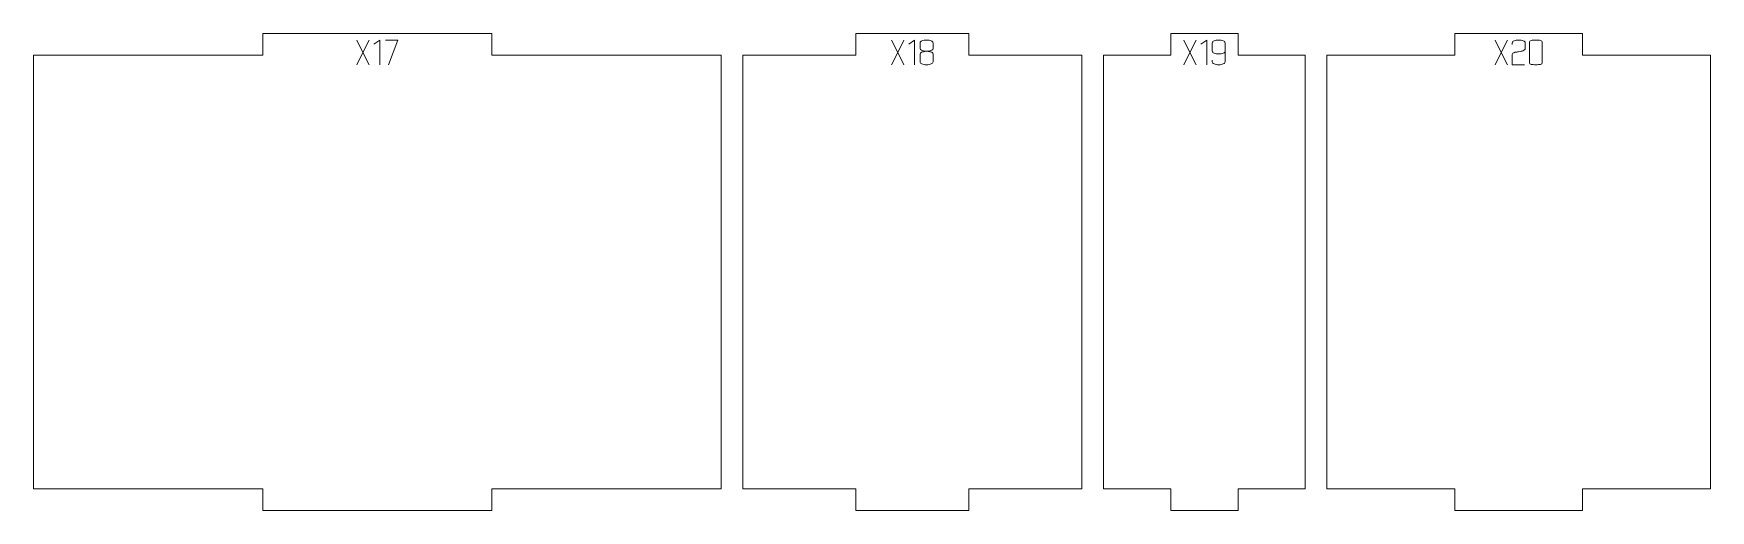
# Model space of a CAD drawing. Header units: centimetres. Extents: x -249 to 275, y -506 to 461.
# Drawn here: x 140.13 to 163.32, y -339.21 to -332.61 of the extents above; entities that cross this region are included whole.
import ezdxf

# ---------------------------------------------------------------- set-up
doc = ezdxf.new("R2010")
doc.units = ezdxf.units.CM
doc.header["$MEASUREMENT"] = 0
doc.layers.add('Capa 1', color=7, linetype='Continuous')

msp = doc.modelspace()

# ---------------------------------------------------------------- linework, layer by layer
at = {"layer": 'Capa 1', "color": 1, "lineweight": 9}
for points in [[(140.13027, -332.90868), (140.13027, -332.90868), (140.13027, -338.90868), (140.13027, -338.90868), (140.13027, -338.90868), (143.30004, -338.90868), (143.30004, -338.90868), (143.30004, -338.90868), (143.30004, -339.20868), (143.30004, -339.20868), (143.30004, -339.20868), (146.46981, -339.20868), (146.46981, -339.20868), (146.46981, -339.20868), (146.46981, -338.90868), (146.46981, -338.90868), (146.46981, -338.90868), (149.63959, -338.90868), (149.63959, -338.90868), (149.63959, -338.90868), (149.63959, -332.90868), (149.63959, -332.90868), (149.63959, -332.90868), (146.46981, -332.90868), (146.46981, -332.90868), (146.46981, -332.90868), (146.46981, -332.60868), (146.46981, -332.60868), (146.46981, -332.60868), (143.30004, -332.60868), (143.30004, -332.60868), (143.30004, -332.60868), (143.30004, -332.90868), (143.30004, -332.90868), (143.30004, -332.90868), (140.13027, -332.90868), (140.13027, -332.90868)], [(149.93959, -332.90868), (149.93959, -332.90868), (149.93959, -338.90868), (149.93959, -338.90868), (149.93959, -338.90868), (151.50306, -338.90868), (151.50306, -338.90868), (151.50306, -338.90868), (151.50306, -339.20868), (151.50306, -339.20868), (151.50306, -339.20868), (153.06654, -339.20868), (153.06654, -339.20868), (153.06654, -339.20868), (153.06654, -338.90868), (153.06654, -338.90868), (153.06654, -338.90868), (154.63002, -338.90868), (154.63002, -338.90868), (154.63002, -338.90868), (154.63002, -332.90868), (154.63002, -332.90868), (154.63002, -332.90868), (153.06654, -332.90868), (153.06654, -332.90868), (153.06654, -332.90868), (153.06654, -332.60868), (153.06654, -332.60868), (153.06654, -332.60868), (151.50306, -332.60868), (151.50306, -332.60868), (151.50306, -332.60868), (151.50306, -332.90868), (151.50306, -332.90868), (151.50306, -332.90868), (149.93959, -332.90868), (149.93959, -332.90868)], [(154.93002, -332.90868), (154.93002, -332.90868), (154.93002, -338.90868), (154.93002, -338.90868), (154.93002, -338.90868), (155.86012, -338.90868), (155.86012, -338.90868), (155.86012, -338.90868), (155.86012, -339.20868), (155.86012, -339.20868), (155.86012, -339.20868), (156.79022, -339.20868), (156.79022, -339.20868), (156.79022, -339.20868), (156.79022, -338.90868), (156.79022, -338.90868), (156.79022, -338.90868), (157.72033, -338.90868), (157.72033, -338.90868), (157.72033, -338.90868), (157.72033, -332.90868), (157.72033, -332.90868), (157.72033, -332.90868), (156.79022, -332.90868), (156.79022, -332.90868), (156.79022, -332.90868), (156.79022, -332.60868), (156.79022, -332.60868), (156.79022, -332.60868), (155.86012, -332.60868), (155.86012, -332.60868), (155.86012, -332.60868), (155.86012, -332.90868), (155.86012, -332.90868), (155.86012, -332.90868), (154.93002, -332.90868), (154.93002, -332.90868)], [(158.02033, -332.90868), (158.02033, -332.90868), (158.02033, -338.90868), (158.02033, -338.90868), (158.02033, -338.90868), (159.78847, -338.90868), (159.78847, -338.90868), (159.78847, -338.90868), (159.78847, -339.20868), (159.78847, -339.20868), (159.78847, -339.20868), (161.55661, -339.20868), (161.55661, -339.20868), (161.55661, -339.20868), (161.55661, -338.90868), (161.55661, -338.90868), (161.55661, -338.90868), (163.32475, -338.90868), (163.32475, -338.90868), (163.32475, -338.90868), (163.32475, -332.90868), (163.32475, -332.90868), (163.32475, -332.90868), (161.55661, -332.90868), (161.55661, -332.90868), (161.55661, -332.90868), (161.55661, -332.60868), (161.55661, -332.60868), (161.55661, -332.60868), (159.78847, -332.60868), (159.78847, -332.60868), (159.78847, -332.60868), (159.78847, -332.90868), (159.78847, -332.90868), (159.78847, -332.90868), (158.02033, -332.90868), (158.02033, -332.90868)]]:
    msp.add_open_spline(points, degree=3, knots=[0, 0, 0, 0, 0.08333333, 0.08333333, 0.08333333, 0.16666667, 0.16666667, 0.16666667, 0.25, 0.25, 0.25, 0.33333333, 0.33333333, 0.33333333, 0.41666667, 0.41666667, 0.41666667, 0.5, 0.5, 0.5, 0.58333333, 0.58333333, 0.58333333, 0.66666667, 0.66666667, 0.66666667, 0.75, 0.75, 0.75, 0.83333333, 0.83333333, 0.83333333, 0.91666667, 0.91666667, 0.91666667, 1, 1, 1, 1], dxfattribs=at)
at = {"layer": 'Capa 1', "color": 114, "lineweight": 9}
for points, knots in [([(144.68688, -332.87009), (144.68688, -332.87009), (144.77233, -333.04048), (144.77233, -333.04048), (144.77233, -333.04048), (144.68688, -332.87009), (144.68688, -332.87009), (144.68688, -332.87009), (144.60144, -333.04048), (144.60144, -333.04048), (144.60144, -333.04048), (144.68688, -332.87009), (144.68688, -332.87009), (144.68688, -332.87009), (144.60144, -332.6997), (144.60144, -332.6997), (144.60144, -332.6997), (144.68688, -332.87009), (144.68688, -332.87009), (144.68688, -332.87009), (144.77233, -332.6997), (144.77233, -332.6997), (144.77233, -332.6997), (144.68688, -332.87009), (144.68688, -332.87009)], [0, 0, 0, 0, 0.125, 0.125, 0.125, 0.25, 0.25, 0.25, 0.375, 0.375, 0.375, 0.5, 0.5, 0.5, 0.625, 0.625, 0.625, 0.75, 0.75, 0.75, 0.875, 0.875, 0.875, 1, 1, 1, 1]), ([(144.9205, -332.6992), (144.9205, -332.6992), (144.83851, -332.756), (144.83851, -332.756), (144.83851, -332.756), (144.9205, -332.6992), (144.9205, -332.6992), (144.9205, -332.6992), (144.9205, -333.04048), (144.9205, -333.04048), (144.9205, -333.04048), (144.9205, -332.6992), (144.9205, -332.6992)], [0, 0, 0, 0, 0.25, 0.25, 0.25, 0.5, 0.5, 0.5, 0.75, 0.75, 0.75, 1, 1, 1, 1]), ([(145.03804, -333.04048), (145.03804, -333.04048), (145.16842, -332.6997), (145.16842, -332.6997), (145.16842, -332.6997), (144.99655, -332.6997), (144.99655, -332.6997), (144.99655, -332.6997), (145.16842, -332.6997), (145.16842, -332.6997), (145.16842, -332.6997), (145.03804, -333.04048), (145.03804, -333.04048)], [0, 0, 0, 0, 0.25, 0.25, 0.25, 0.5, 0.5, 0.5, 0.75, 0.75, 0.75, 1, 1, 1, 1]), ([(152.08379, -332.87009), (152.08379, -332.87009), (152.16924, -333.04048), (152.16924, -333.04048), (152.16924, -333.04048), (152.08379, -332.87009), (152.08379, -332.87009), (152.08379, -332.87009), (151.99835, -333.04048), (151.99835, -333.04048), (151.99835, -333.04048), (152.08379, -332.87009), (152.08379, -332.87009), (152.08379, -332.87009), (151.99835, -332.6997), (151.99835, -332.6997), (151.99835, -332.6997), (152.08379, -332.87009), (152.08379, -332.87009), (152.08379, -332.87009), (152.16924, -332.6997), (152.16924, -332.6997), (152.16924, -332.6997), (152.08379, -332.87009), (152.08379, -332.87009)], [0, 0, 0, 0, 0.125, 0.125, 0.125, 0.25, 0.25, 0.25, 0.375, 0.375, 0.375, 0.5, 0.5, 0.5, 0.625, 0.625, 0.625, 0.75, 0.75, 0.75, 0.875, 0.875, 0.875, 1, 1, 1, 1]), ([(152.31741, -332.6992), (152.31741, -332.6992), (152.23542, -332.756), (152.23542, -332.756), (152.23542, -332.756), (152.31741, -332.6992), (152.31741, -332.6992), (152.31741, -332.6992), (152.31741, -333.04048), (152.31741, -333.04048), (152.31741, -333.04048), (152.31741, -332.6992), (152.31741, -332.6992)], [0, 0, 0, 0, 0.25, 0.25, 0.25, 0.5, 0.5, 0.5, 0.75, 0.75, 0.75, 1, 1, 1, 1]), ([(152.39346, -332.81774), (152.39346, -332.8263), (152.39955, -332.83403), (152.41173, -332.84095), (152.42392, -332.84786), (152.44746, -332.85247), (152.48236, -332.85478), (152.51726, -332.85247), (152.5408, -332.84786), (152.55299, -332.84095), (152.56517, -332.83403), (152.57126, -332.8263), (152.57126, -332.81774), (152.57126, -332.81774), (152.57126, -332.73773), (152.57126, -332.73773), (152.57126, -332.72719), (152.56278, -332.71822), (152.54583, -332.71081), (152.52887, -332.7034), (152.50771, -332.6997), (152.48236, -332.6997), (152.45701, -332.6997), (152.43585, -332.7034), (152.4189, -332.71081), (152.40194, -332.71822), (152.39346, -332.72719), (152.39346, -332.73773), (152.39346, -332.73773), (152.39346, -332.81774), (152.39346, -332.81774)], [0, 0, 0, 0, 0.1, 0.1, 0.1, 0.2, 0.2, 0.2, 0.3, 0.3, 0.3, 0.4, 0.4, 0.4, 0.5, 0.5, 0.5, 0.6, 0.6, 0.6, 0.7, 0.7, 0.7, 0.8, 0.8, 0.8, 0.9, 0.9, 0.9, 1, 1, 1, 1]), ([(152.48236, -333.04048), (152.45701, -333.04048), (152.43585, -333.03678), (152.4189, -333.02937), (152.40194, -333.02196), (152.39346, -333.01299), (152.39346, -333.00245), (152.39346, -333.00245), (152.39346, -332.89133), (152.39346, -332.89133), (152.39346, -332.88244), (152.39955, -332.8747), (152.41173, -332.86811), (152.42392, -332.86153), (152.44746, -332.85708), (152.48236, -332.85478), (152.44746, -332.85247), (152.42392, -332.84786), (152.41173, -332.84095), (152.39955, -332.83403), (152.39346, -332.8263), (152.39346, -332.81774), (152.39346, -332.81774), (152.39346, -332.73773), (152.39346, -332.73773), (152.39346, -332.72719), (152.40194, -332.71822), (152.4189, -332.71081), (152.43585, -332.7034), (152.45701, -332.6997), (152.48236, -332.6997), (152.50771, -332.6997), (152.52887, -332.7034), (152.54583, -332.71081), (152.56278, -332.71822), (152.57126, -332.72719), (152.57126, -332.73773), (152.57126, -332.73773), (152.57126, -332.81774), (152.57126, -332.81774), (152.57126, -332.8263), (152.56517, -332.83403), (152.55299, -332.84095), (152.5408, -332.84786), (152.51726, -332.85247), (152.48236, -332.85478), (152.51726, -332.85708), (152.5408, -332.86153), (152.55299, -332.86811), (152.56517, -332.8747), (152.57126, -332.88244), (152.57126, -332.89133), (152.57126, -332.89133), (152.57126, -333.00245), (152.57126, -333.00245), (152.57126, -333.01299), (152.56278, -333.02196), (152.54583, -333.02937), (152.52887, -333.03678), (152.50771, -333.04048), (152.48236, -333.04048)], [0, 0, 0, 0, 0.05, 0.05, 0.05, 0.1, 0.1, 0.1, 0.15, 0.15, 0.15, 0.2, 0.2, 0.2, 0.25, 0.25, 0.25, 0.3, 0.3, 0.3, 0.35, 0.35, 0.35, 0.4, 0.4, 0.4, 0.45, 0.45, 0.45, 0.5, 0.5, 0.5, 0.55, 0.55, 0.55, 0.6, 0.6, 0.6, 0.65, 0.65, 0.65, 0.7, 0.7, 0.7, 0.75, 0.75, 0.75, 0.8, 0.8, 0.8, 0.85, 0.85, 0.85, 0.9, 0.9, 0.9, 0.95, 0.95, 0.95, 1, 1, 1, 1]), ([(156.12416, -332.87009), (156.12416, -332.87009), (156.20961, -333.04048), (156.20961, -333.04048), (156.20961, -333.04048), (156.12416, -332.87009), (156.12416, -332.87009), (156.12416, -332.87009), (156.03872, -333.04048), (156.03872, -333.04048), (156.03872, -333.04048), (156.12416, -332.87009), (156.12416, -332.87009), (156.12416, -332.87009), (156.03872, -332.6997), (156.03872, -332.6997), (156.03872, -332.6997), (156.12416, -332.87009), (156.12416, -332.87009), (156.12416, -332.87009), (156.20961, -332.6997), (156.20961, -332.6997), (156.20961, -332.6997), (156.12416, -332.87009), (156.12416, -332.87009)], [0, 0, 0, 0, 0.125, 0.125, 0.125, 0.25, 0.25, 0.25, 0.375, 0.375, 0.375, 0.5, 0.5, 0.5, 0.625, 0.625, 0.625, 0.75, 0.75, 0.75, 0.875, 0.875, 0.875, 1, 1, 1, 1]), ([(156.35778, -332.6992), (156.35778, -332.6992), (156.27579, -332.756), (156.27579, -332.756), (156.27579, -332.756), (156.35778, -332.6992), (156.35778, -332.6992), (156.35778, -332.6992), (156.35778, -333.04048), (156.35778, -333.04048), (156.35778, -333.04048), (156.35778, -332.6992), (156.35778, -332.6992)], [0, 0, 0, 0, 0.25, 0.25, 0.25, 0.5, 0.5, 0.5, 0.75, 0.75, 0.75, 1, 1, 1, 1]), ([(156.43383, -332.8533), (156.43383, -332.86383), (156.44231, -332.8728), (156.45927, -332.88021), (156.47622, -332.88762), (156.49738, -332.89133), (156.52273, -332.89133), (156.54775, -332.89198), (156.56883, -332.88894), (156.58595, -332.88219), (156.60307, -332.87544), (156.61163, -332.86581), (156.61163, -332.8533), (156.61163, -332.8533), (156.61163, -332.73773), (156.61163, -332.73773), (156.61163, -332.72719), (156.60315, -332.71822), (156.5862, -332.71081), (156.56924, -332.7034), (156.54808, -332.6997), (156.52273, -332.6997), (156.49738, -332.6997), (156.47622, -332.7034), (156.45927, -332.71081), (156.44231, -332.71822), (156.43383, -332.72719), (156.43383, -332.73773), (156.43383, -332.73773), (156.43383, -332.8533), (156.43383, -332.8533)], [0, 0, 0, 0, 0.1, 0.1, 0.1, 0.2, 0.2, 0.2, 0.3, 0.3, 0.3, 0.4, 0.4, 0.4, 0.5, 0.5, 0.5, 0.6, 0.6, 0.6, 0.7, 0.7, 0.7, 0.8, 0.8, 0.8, 0.9, 0.9, 0.9, 1, 1, 1, 1]), ([(156.52273, -333.04048), (156.49738, -333.04048), (156.47622, -333.03678), (156.45927, -333.02937), (156.44231, -333.02196), (156.43383, -333.01299), (156.43383, -333.00245), (156.43383, -333.00245), (156.43383, -332.97529), (156.43383, -332.97529), (156.43383, -332.97529), (156.43383, -333.00245), (156.43383, -333.00245), (156.43383, -333.01299), (156.44231, -333.02196), (156.45927, -333.02937), (156.47622, -333.03678), (156.49738, -333.04048), (156.52273, -333.04048), (156.54808, -333.04048), (156.56924, -333.03678), (156.5862, -333.02937), (156.60315, -333.02196), (156.61163, -333.01299), (156.61163, -333.00245), (156.61163, -333.00245), (156.61163, -332.8533), (156.61163, -332.8533), (156.61163, -332.86581), (156.60307, -332.87544), (156.58595, -332.88219), (156.56883, -332.88894), (156.54775, -332.89198), (156.52273, -332.89133), (156.49738, -332.89133), (156.47622, -332.88762), (156.45927, -332.88021), (156.44231, -332.8728), (156.43383, -332.86383), (156.43383, -332.8533), (156.43383, -332.8533), (156.43383, -332.73773), (156.43383, -332.73773), (156.43383, -332.72719), (156.44231, -332.71822), (156.45927, -332.71081), (156.47622, -332.7034), (156.49738, -332.6997), (156.52273, -332.6997), (156.54808, -332.6997), (156.56924, -332.7034), (156.5862, -332.71081), (156.60315, -332.71822), (156.61163, -332.72719), (156.61163, -332.73773), (156.61163, -332.73773), (156.61163, -332.8533), (156.61163, -332.8533), (156.61163, -332.8533), (156.61163, -333.00245), (156.61163, -333.00245), (156.61163, -333.01299), (156.60315, -333.02196), (156.5862, -333.02937), (156.56924, -333.03678), (156.54808, -333.04048), (156.52273, -333.04048)], [0, 0, 0, 0, 0.04545455, 0.04545455, 0.04545455, 0.09090909, 0.09090909, 0.09090909, 0.13636364, 0.13636364, 0.13636364, 0.18181818, 0.18181818, 0.18181818, 0.22727273, 0.22727273, 0.22727273, 0.27272727, 0.27272727, 0.27272727, 0.31818182, 0.31818182, 0.31818182, 0.36363636, 0.36363636, 0.36363636, 0.40909091, 0.40909091, 0.40909091, 0.45454545, 0.45454545, 0.45454545, 0.5, 0.5, 0.5, 0.54545455, 0.54545455, 0.54545455, 0.59090909, 0.59090909, 0.59090909, 0.63636364, 0.63636364, 0.63636364, 0.68181818, 0.68181818, 0.68181818, 0.72727273, 0.72727273, 0.72727273, 0.77272727, 0.77272727, 0.77272727, 0.81818182, 0.81818182, 0.81818182, 0.86363636, 0.86363636, 0.86363636, 0.90909091, 0.90909091, 0.90909091, 0.95454545, 0.95454545, 0.95454545, 1, 1, 1, 1]), ([(160.43201, -332.87009), (160.43201, -332.87009), (160.51746, -333.04048), (160.51746, -333.04048), (160.51746, -333.04048), (160.43201, -332.87009), (160.43201, -332.87009), (160.43201, -332.87009), (160.34657, -333.04048), (160.34657, -333.04048), (160.34657, -333.04048), (160.43201, -332.87009), (160.43201, -332.87009), (160.43201, -332.87009), (160.34657, -332.6997), (160.34657, -332.6997), (160.34657, -332.6997), (160.43201, -332.87009), (160.43201, -332.87009), (160.43201, -332.87009), (160.51746, -332.6997), (160.51746, -332.6997), (160.51746, -332.6997), (160.43201, -332.87009), (160.43201, -332.87009)], [0, 0, 0, 0, 0.125, 0.125, 0.125, 0.25, 0.25, 0.25, 0.375, 0.375, 0.375, 0.5, 0.5, 0.5, 0.625, 0.625, 0.625, 0.75, 0.75, 0.75, 0.875, 0.875, 0.875, 1, 1, 1, 1]), ([(160.58315, -333.04048), (160.58315, -333.04048), (160.58315, -332.89775), (160.58315, -332.89775), (160.58413, -332.8849), (160.59582, -332.87503), (160.61821, -332.86811), (160.62743, -332.86745), (160.63624, -332.86638), (160.64464, -332.8649), (160.65303, -332.86342), (160.66151, -332.86186), (160.67007, -332.86021), (160.68588, -332.85758), (160.69798, -332.85544), (160.70637, -332.85379), (160.71477, -332.85214), (160.72292, -332.85), (160.73082, -332.84737), (160.75123, -332.8398), (160.76144, -332.83008), (160.76144, -332.81823), (160.76144, -332.81823), (160.76144, -332.73773), (160.76144, -332.73773), (160.76144, -332.72719), (160.75296, -332.71822), (160.73601, -332.71081), (160.71905, -332.7034), (160.69789, -332.6997), (160.67254, -332.6997), (160.64719, -332.6997), (160.62603, -332.7034), (160.60908, -332.71081), (160.59212, -332.71822), (160.58364, -332.72719), (160.58364, -332.73773), (160.58364, -332.73773), (160.58364, -332.76193), (160.58364, -332.76193), (160.58364, -332.76193), (160.58364, -332.73773), (160.58364, -332.73773), (160.58364, -332.72719), (160.59212, -332.71822), (160.60908, -332.71081), (160.62603, -332.7034), (160.64719, -332.6997), (160.67254, -332.6997), (160.69789, -332.6997), (160.71905, -332.7034), (160.73601, -332.71081), (160.75296, -332.71822), (160.76144, -332.72719), (160.76144, -332.73773), (160.76144, -332.73773), (160.76144, -332.81823), (160.76144, -332.81823), (160.76144, -332.83008), (160.75123, -332.8398), (160.73082, -332.84737), (160.72292, -332.85), (160.71477, -332.85214), (160.70637, -332.85379), (160.69798, -332.85544), (160.68588, -332.85758), (160.67007, -332.86021), (160.66151, -332.86186), (160.65303, -332.86342), (160.64464, -332.8649), (160.63624, -332.86638), (160.62743, -332.86745), (160.61821, -332.86811), (160.59582, -332.87503), (160.58413, -332.8849), (160.58315, -332.89775), (160.58315, -332.89775), (160.58315, -333.04048), (160.58315, -333.04048), (160.58315, -333.04048), (160.75206, -333.04048), (160.75206, -333.04048), (160.75206, -333.04048), (160.58315, -333.04048), (160.58315, -333.04048)], [0, 0, 0, 0, 0.03571429, 0.03571429, 0.03571429, 0.07142857, 0.07142857, 0.07142857, 0.10714286, 0.10714286, 0.10714286, 0.14285714, 0.14285714, 0.14285714, 0.17857143, 0.17857143, 0.17857143, 0.21428571, 0.21428571, 0.21428571, 0.25, 0.25, 0.25, 0.28571429, 0.28571429, 0.28571429, 0.32142857, 0.32142857, 0.32142857, 0.35714286, 0.35714286, 0.35714286, 0.39285714, 0.39285714, 0.39285714, 0.42857143, 0.42857143, 0.42857143, 0.46428571, 0.46428571, 0.46428571, 0.5, 0.5, 0.5, 0.53571429, 0.53571429, 0.53571429, 0.57142857, 0.57142857, 0.57142857, 0.60714286, 0.60714286, 0.60714286, 0.64285714, 0.64285714, 0.64285714, 0.67857143, 0.67857143, 0.67857143, 0.71428571, 0.71428571, 0.71428571, 0.75, 0.75, 0.75, 0.78571429, 0.78571429, 0.78571429, 0.82142857, 0.82142857, 0.82142857, 0.85714286, 0.85714286, 0.85714286, 0.89285714, 0.89285714, 0.89285714, 0.92857143, 0.92857143, 0.92857143, 0.96428571, 0.96428571, 0.96428571, 1, 1, 1, 1]), ([(160.82071, -333.0148), (160.82071, -333.02533), (160.82919, -333.03225), (160.84615, -333.03554), (160.8631, -333.03883), (160.88426, -333.04048), (160.90961, -333.04048), (160.93496, -333.04048), (160.95612, -333.03883), (160.97308, -333.03554), (160.99003, -333.03225), (160.99851, -333.02533), (160.99851, -333.0148), (160.99851, -333.0148), (160.99851, -332.72587), (160.99851, -332.72587), (160.99851, -332.71534), (160.99003, -332.70834), (160.97308, -332.70488), (160.95612, -332.70142), (160.93496, -332.6997), (160.90961, -332.6997), (160.88426, -332.6997), (160.8631, -332.70142), (160.84615, -332.70488), (160.82919, -332.70834), (160.82071, -332.71534), (160.82071, -332.72587), (160.82071, -332.72587), (160.82071, -333.0148), (160.82071, -333.0148)], [0, 0, 0, 0, 0.1, 0.1, 0.1, 0.2, 0.2, 0.2, 0.3, 0.3, 0.3, 0.4, 0.4, 0.4, 0.5, 0.5, 0.5, 0.6, 0.6, 0.6, 0.7, 0.7, 0.7, 0.8, 0.8, 0.8, 0.9, 0.9, 0.9, 1, 1, 1, 1]), ([(160.99851, -333.0148), (160.99851, -333.02533), (160.99003, -333.03225), (160.97308, -333.03554), (160.95612, -333.03883), (160.93496, -333.04048), (160.90961, -333.04048), (160.88426, -333.04048), (160.8631, -333.03883), (160.84615, -333.03554), (160.82919, -333.03225), (160.82071, -333.02533), (160.82071, -333.0148), (160.82071, -333.0148), (160.82071, -332.72587), (160.82071, -332.72587), (160.82071, -332.71534), (160.82919, -332.70834), (160.84615, -332.70488), (160.8631, -332.70142), (160.88426, -332.6997), (160.90961, -332.6997), (160.93496, -332.6997), (160.95612, -332.70142), (160.97308, -332.70488), (160.99003, -332.70834), (160.99851, -332.71534), (160.99851, -332.72587), (160.99851, -332.72587), (160.99851, -333.0148), (160.99851, -333.0148)], [0, 0, 0, 0, 0.1, 0.1, 0.1, 0.2, 0.2, 0.2, 0.3, 0.3, 0.3, 0.4, 0.4, 0.4, 0.5, 0.5, 0.5, 0.6, 0.6, 0.6, 0.7, 0.7, 0.7, 0.8, 0.8, 0.8, 0.9, 0.9, 0.9, 1, 1, 1, 1]), ([(152.39346, -333.00245), (152.39346, -333.01299), (152.40194, -333.02196), (152.4189, -333.02937), (152.43585, -333.03678), (152.45701, -333.04048), (152.48236, -333.04048), (152.50771, -333.04048), (152.52887, -333.03678), (152.54583, -333.02937), (152.56278, -333.02196), (152.57126, -333.01299), (152.57126, -333.00245), (152.57126, -333.00245), (152.57126, -332.89133), (152.57126, -332.89133), (152.57126, -332.88244), (152.56517, -332.8747), (152.55299, -332.86811), (152.5408, -332.86153), (152.51726, -332.85708), (152.48236, -332.85478), (152.44746, -332.85708), (152.42392, -332.86153), (152.41173, -332.86811), (152.39955, -332.8747), (152.39346, -332.88244), (152.39346, -332.89133), (152.39346, -332.89133), (152.39346, -333.00245), (152.39346, -333.00245)], [0, 0, 0, 0, 0.1, 0.1, 0.1, 0.2, 0.2, 0.2, 0.3, 0.3, 0.3, 0.4, 0.4, 0.4, 0.5, 0.5, 0.5, 0.6, 0.6, 0.6, 0.7, 0.7, 0.7, 0.8, 0.8, 0.8, 0.9, 0.9, 0.9, 1, 1, 1, 1])]:
    msp.add_open_spline(points, degree=3, knots=knots, dxfattribs=at)

doc.saveas('drawing.dxf')
